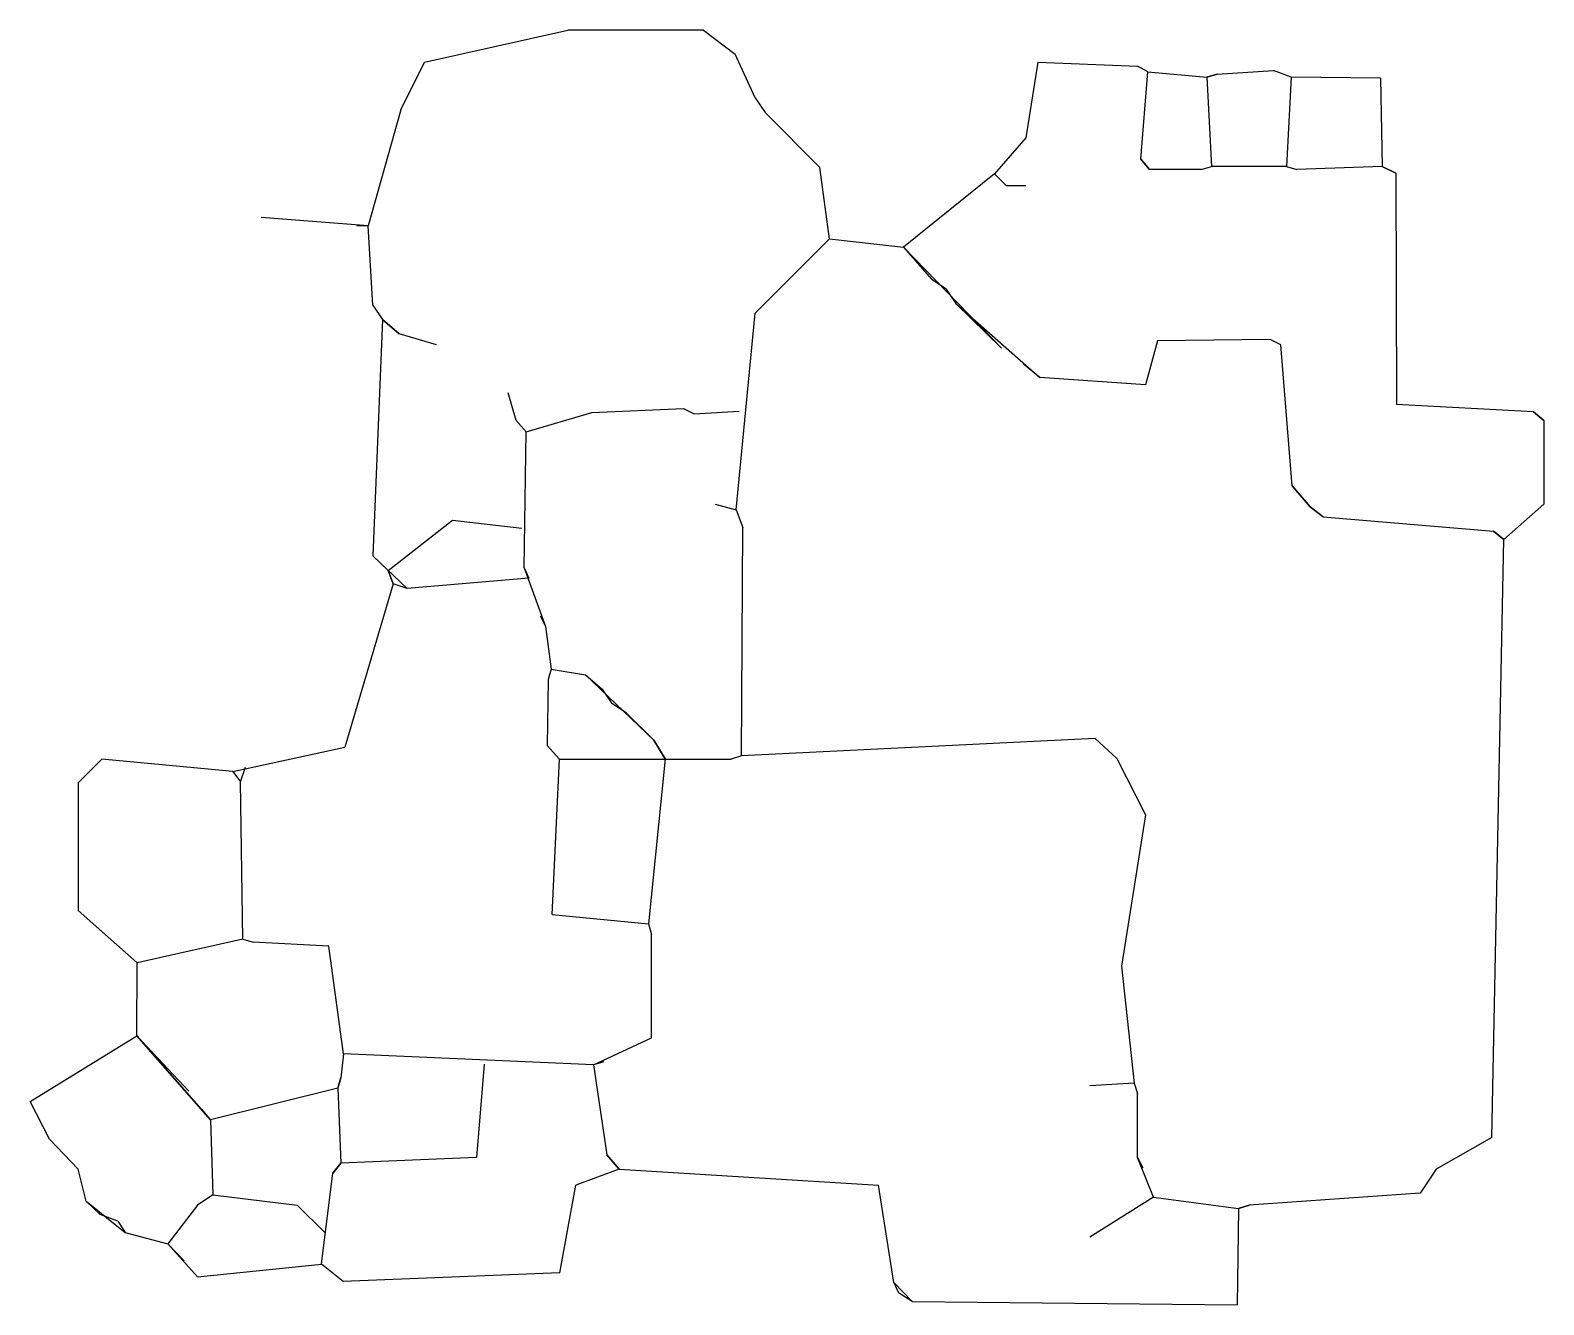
# Model space of a CAD drawing. Extents: x 152 to 912, y 178 to 818.
import ezdxf

# ---------------------------------------------------------------- set-up
doc = ezdxf.new("R2010")
doc.units = 0

msp = doc.modelspace()

# ---------------------------------------------------------------- linework, layer by layer
for p, q in [((350, 802), (422, 818)), ((490, 818), (422, 818)), ((490, 818), (506, 806)), ((516, 784), (506, 806)), ((338, 778), (350, 802)), ((658, 802), (652, 764)), ((658, 802), (708, 800)), ((713.2, 797.2), (708, 800)), ((713.2, 797.2), (708, 800)), ((709.6, 753.2), (713.2, 797.2)), ((713.2, 797.2), (742.8, 794.4)), ((742.8, 794.4), (748, 796)), ((748, 796), (742.8, 794.4)), ((742.8, 794.4), (745.2, 749.6)), ((748, 796), (776.31, 797.85)), ((785.2, 794.4), (776.31, 797.85)), ((785.2, 794.4), (776.31, 797.85)), ((785.2, 794.4), (782.8, 749.6)), ((830, 794), (785.2, 794.4)), ((830, 794), (830.8, 749.6)), ((516, 784), (521.05, 776.63)), ((516, 784), (521.05, 776.63)), ((338, 778), (321.71, 719.71)), ((521.05, 776.63), (548.44, 749.11)), ((521.05, 776.63), (548.44, 749.11)), ((548.44, 749.11), (521.05, 776.63)), ((652, 764), (636.27, 745.87)), ((709.6, 753.2), (714, 748)), ((714, 748), (709.6, 753.2)), ((709.6, 753.2), (714, 748)), ((553.33, 713.33), (548.44, 749.11)), ((636.27, 745.87), (590.55, 709.09)), ((642, 740), (636.27, 745.87)), ((636.27, 745.87), (642, 740)), ((636.27, 745.87), (642, 740)), ((740, 748), (714, 748)), ((740, 748), (745.2, 749.6)), ((740, 748), (745.2, 749.6)), ((782.8, 749.6), (745.2, 749.6)), ((782.8, 749.6), (788, 748)), ((782.8, 749.6), (788, 748)), ((830.8, 749.6), (788, 748)), ((830.8, 749.6), (837.71, 746.29)), ((837.71, 746.29), (830.8, 749.6)), ((837.71, 746.29), (838, 630)), ((642, 740), (652, 740)), ((321.71, 719.71), (268, 724)), ((316, 720), (321.71, 719.71)), ((324, 680), (321.71, 719.71)), ((516, 676), (553.33, 713.33)), ((553.33, 713.33), (590.55, 709.09)), ((639.71, 658.29), (590.55, 709.09)), ((590.55, 709.09), (604.8, 692.8)), ((590.55, 709.09), (604.8, 692.8)), ((612, 688), (604.8, 692.8)), ((612, 688), (604.8, 692.8)), ((612, 688), (616.8, 680.8)), ((612, 688), (616.8, 680.8)), ((324, 680), (328.8, 672.8)), ((324, 680), (328.8, 672.8)), ((616.8, 680.8), (658.89, 643.56)), ((616.8, 680.8), (639.71, 658.29)), ((328.8, 672.8), (324, 554)), ((337.2, 665.6), (328.8, 672.8)), ((328.8, 672.8), (337.2, 665.6)), ((328.8, 672.8), (337.2, 665.6)), ((506.4, 577.2), (516, 676)), ((356, 660), (337.2, 665.6)), ((718, 662), (712, 640)), ((774.67, 662.67), (718, 662)), ((780, 660), (774.67, 662.67)), ((780, 660), (774.67, 662.67)), ((785.6, 589.2), (780, 660)), ((658.89, 643.56), (650.8, 650.4)), ((658.89, 643.56), (650.8, 650.4)), ((712, 640), (658.89, 643.56)), ((396, 622), (392, 636)), ((401.07, 616.27), (434, 626)), ((434, 626), (480, 628)), ((480, 628), (485.33, 625.33)), ((480, 628), (485.33, 625.33)), ((485.33, 625.33), (508, 626.77)), ((906.8, 626.4), (838, 630)), ((912, 622), (906.8, 626.4)), ((906.8, 626.4), (912, 622)), ((906.8, 626.4), (912, 622)), ((401.07, 616.27), (396, 622)), ((401.07, 616.27), (396, 622)), ((401.07, 616.27), (396, 622)), ((400, 548), (401.07, 616.27)), ((912, 622), (912, 580)), ((785.6, 589.2), (794.67, 578.67)), ((794.67, 578.67), (785.6, 589.2)), ((794.67, 578.67), (785.6, 589.2)), ((496, 580), (506.4, 577.2)), ((794.67, 578.67), (801.2, 573.6)), ((794.67, 578.67), (801.2, 573.6)), ((801.2, 573.6), (794.67, 578.67)), ((912, 580), (892, 562.29)), ((331.65, 546.78), (364, 572)), ((364, 572), (398.77, 568)), ((506.4, 577.2), (509.85, 568.31)), ((506.4, 577.2), (509.85, 568.31)), ((801.2, 573.6), (886.8, 566.4)), ((509.2, 453.6), (509.85, 568.31)), ((886.8, 566.4), (892, 562.29)), ((886.8, 566.4), (892, 562.29)), ((892, 562.29), (886.8, 566.4)), ((886, 262), (892, 562.29)), ((341.2, 537.6), (324, 554)), ((331.65, 546.78), (324, 554)), ((331.65, 546.78), (324, 554)), ((400, 548), (410.67, 518.67)), ((400, 548), (402.4, 542.8)), ((334.22, 540), (310, 458)), ((331.65, 546.78), (334.22, 540)), ((331.65, 546.78), (334.22, 540)), ((334.22, 540), (331.65, 546.78)), ((331.65, 546.78), (334.22, 540)), ((341.2, 537.6), (334.22, 540)), ((341.2, 537.6), (334.22, 540)), ((402.4, 542.8), (341.2, 537.6)), ((408, 524), (410.67, 518.67)), ((410.67, 518.67), (413.6, 497.2)), ((413.6, 497.2), (412, 492)), ((413.6, 497.2), (412, 492)), ((413.6, 497.2), (430.8, 494.4)), ((430.8, 494.4), (465.09, 461.45)), ((430.8, 494.4), (439.2, 487.2)), ((430.8, 494.4), (439.2, 487.2)), ((412, 492), (411.56, 458.89)), ((439.2, 487.2), (444, 480)), ((439.2, 487.2), (444, 480)), ((451.2, 475.2), (444, 480)), ((451.2, 475.2), (444, 480)), ((465.09, 461.45), (451.2, 475.2)), ((451.2, 475.2), (465.09, 461.45)), ((253.71, 445.71), (310, 458)), ((417.71, 452), (411.56, 458.89)), ((411.56, 458.89), (417.71, 452)), ((411.56, 458.89), (417.71, 452)), ((465.09, 461.45), (470.8, 452.2)), ((470.8, 452.2), (465.09, 461.45)), ((686.8, 462.4), (509.2, 453.6)), ((697.71, 452.29), (686.8, 462.4)), ((697.71, 452.29), (686.8, 462.4)), ((686.8, 462.4), (697.71, 452.29)), ((188, 452), (176, 440)), ((253.71, 445.71), (188, 452)), ((414, 374), (417.71, 452)), ((417.71, 452), (504, 452)), ((470.8, 452.2), (462.4, 369.2)), ((464, 452), (470.8, 452.2)), ((509.2, 453.6), (504, 452)), ((509.2, 453.6), (504, 452)), ((697.71, 452.29), (712, 424)), ((253.71, 445.71), (257.6, 440.53)), ((253.71, 445.71), (257.6, 440.53)), ((253.71, 445.71), (257.6, 440.53)), ((257.6, 440.53), (260, 448)), ((176, 440), (176, 376)), ((258.8, 361.6), (257.6, 440.53)), ((712, 424), (700, 348)), ((205.71, 349.71), (176, 376)), ((205.71, 349.71), (176, 376)), ((414, 374), (462.4, 369.2)), ((185.23, 367.69), (205.71, 349.71)), ((462.4, 369.2), (464, 364)), ((462.4, 369.2), (464, 364)), ((258.8, 361.6), (205.71, 349.71)), ((258.8, 361.6), (264, 360)), ((258.8, 361.6), (264, 360)), ((302, 358), (264, 360)), ((309.23, 304), (302, 358)), ((464, 312), (464, 364)), ((205.45, 313.09), (205.71, 349.71)), ((700, 348), (706.4, 289.2)), ((152, 280), (205.45, 313.09)), ((242.55, 270.91), (205.45, 313.09)), ((205.45, 313.09), (242.55, 270.91)), ((231.69, 285.23), (205.45, 313.09)), ((434.8, 298.4), (464, 312)), ((309.23, 304), (308, 292)), ((434.8, 298.4), (309.23, 304)), ((380, 298.77), (376, 252)), ((440, 300), (434.8, 298.4)), ((434.8, 298.4), (441.6, 253.2)), ((306.4, 286.8), (308, 292)), ((308, 292), (306.4, 286.8)), ((706.4, 289.2), (684, 288)), ((706.4, 289.2), (708, 284)), ((706.4, 289.2), (708, 284)), ((306.4, 286.8), (242.55, 270.91)), ((306.4, 286.8), (308, 249.14)), ((708, 252), (708, 284)), ((161.6, 261.2), (152, 280)), ((242.55, 270.91), (238.29, 276)), ((242.55, 270.91), (243.71, 233.14)), ((176, 246), (161.6, 261.2)), ((161.6, 261.2), (176, 246)), ((176, 246), (161.6, 261.2)), ((886, 262), (858, 246)), ((376, 252), (308, 249.14)), ((441.6, 253.2), (447.73, 246.13)), ((441.6, 253.2), (447.73, 246.13)), ((447.73, 246.13), (441.6, 253.2)), ((716, 232), (708, 252)), ((708, 252), (710.67, 246.67)), ((180, 230), (176, 246)), ((298.29, 198.29), (304, 244)), ((308, 249.14), (304, 244)), ((304, 244), (308, 249.14)), ((447.73, 246.13), (426, 238)), ((447.73, 246.13), (578, 238)), ((858, 246), (850, 234)), ((418, 194), (426, 238)), ((585.6, 189.2), (578, 238)), ((180, 230), (199.71, 214.29)), ((180, 230), (187.16, 223.37)), ((187.16, 223.37), (180, 230)), ((236, 228), (221.05, 208.63)), ((243.71, 233.14), (236, 228)), ((243.71, 233.14), (236, 228)), ((243.71, 233.14), (286, 228)), ((286, 228), (300, 214.29)), ((286, 228), (300, 214.29)), ((286, 228), (300, 214.29)), ((716, 232), (684, 212)), ((716, 232), (758.8, 226.4)), ((758.8, 226.4), (764, 228)), ((764, 228), (758.8, 226.4)), ((850, 234), (764, 228)), ((196, 220), (187.16, 223.37)), ((758.8, 226.4), (758, 178)), ((196, 220), (199.71, 214.29)), ((196, 220), (199.71, 214.29)), ((199.71, 214.29), (221.05, 208.63)), ((221.05, 208.63), (236, 192)), ((221.05, 208.63), (236, 192)), ((221.05, 208.63), (229.33, 200)), ((236, 192), (298.29, 198.29)), ((309.2, 189.6), (298.29, 198.29)), ((309.2, 189.6), (298.29, 198.29)), ((309.2, 189.6), (298.29, 198.29)), ((418, 194), (309.2, 189.6)), ((594.89, 179.56), (585.6, 189.2)), ((585.6, 189.2), (588, 184)), ((585.6, 189.2), (588, 184)), ((594.89, 179.56), (588, 184)), ((594.89, 179.56), (588, 184)), ((594.89, 179.56), (758, 178))]:
    msp.add_line(p, q)

doc.saveas('drawing.dxf')
